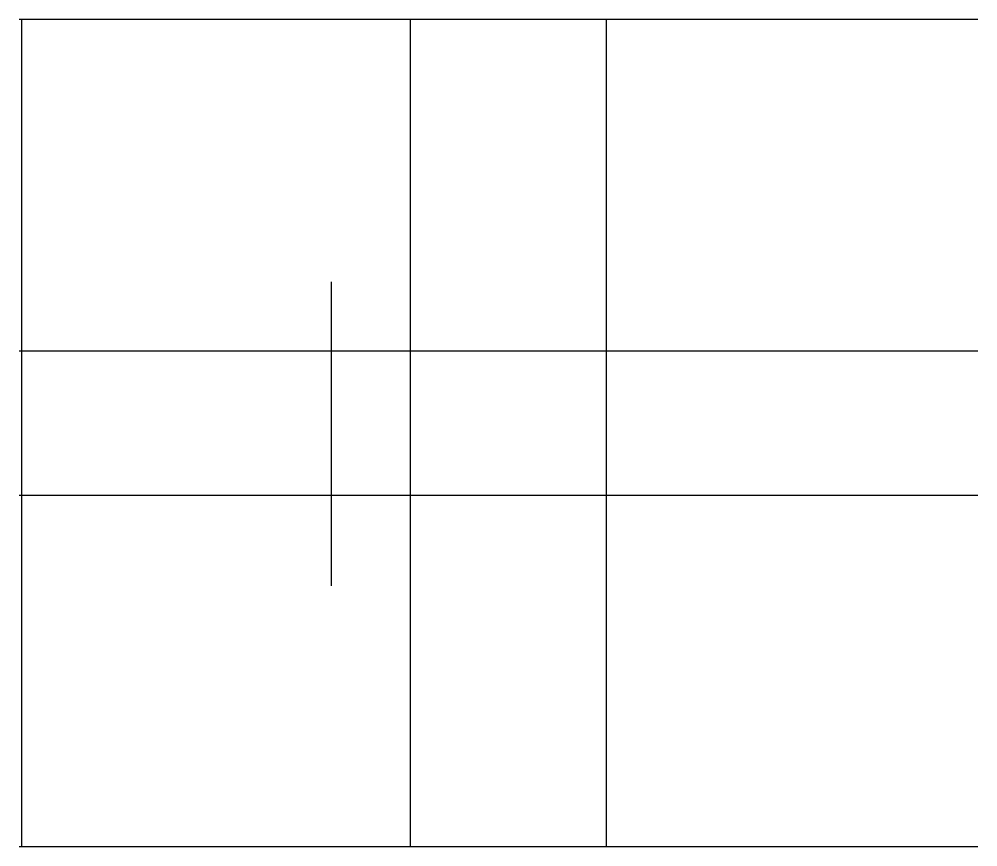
# Model space of a CAD drawing. Extents: x -0.2 to 83.4, y -72.2 to 0.
import ezdxf

# ---------------------------------------------------------------- set-up
doc = ezdxf.new("R2010")
doc.units = 0
doc.layers.get('0').update_dxf_attribs({"linetype": 'CONTINUOUS'})

msp = doc.modelspace()

# ---------------------------------------------------------------- linework, layer by layer
at = {"linetype": 'CONTINUOUS'}
for p, q in [((-0.19, 0), (83.4, 0)), ((0, 0), (0, -72.2)), ((0, 0), (83.4, 0)), ((33.89, 0), (33.89, -72.2)), ((51, 0), (51, -72.2)), ((27.05, -49.44), (27.05, -22.9)), ((83.4, -28.95), (-0.19, -28.95)), ((83.4, -41.56), (-0.19, -41.56)), ((83.4, -72.2), (-0.19, -72.2))]:
    msp.add_line(p, q, dxfattribs=at)

doc.saveas('drawing.dxf')
